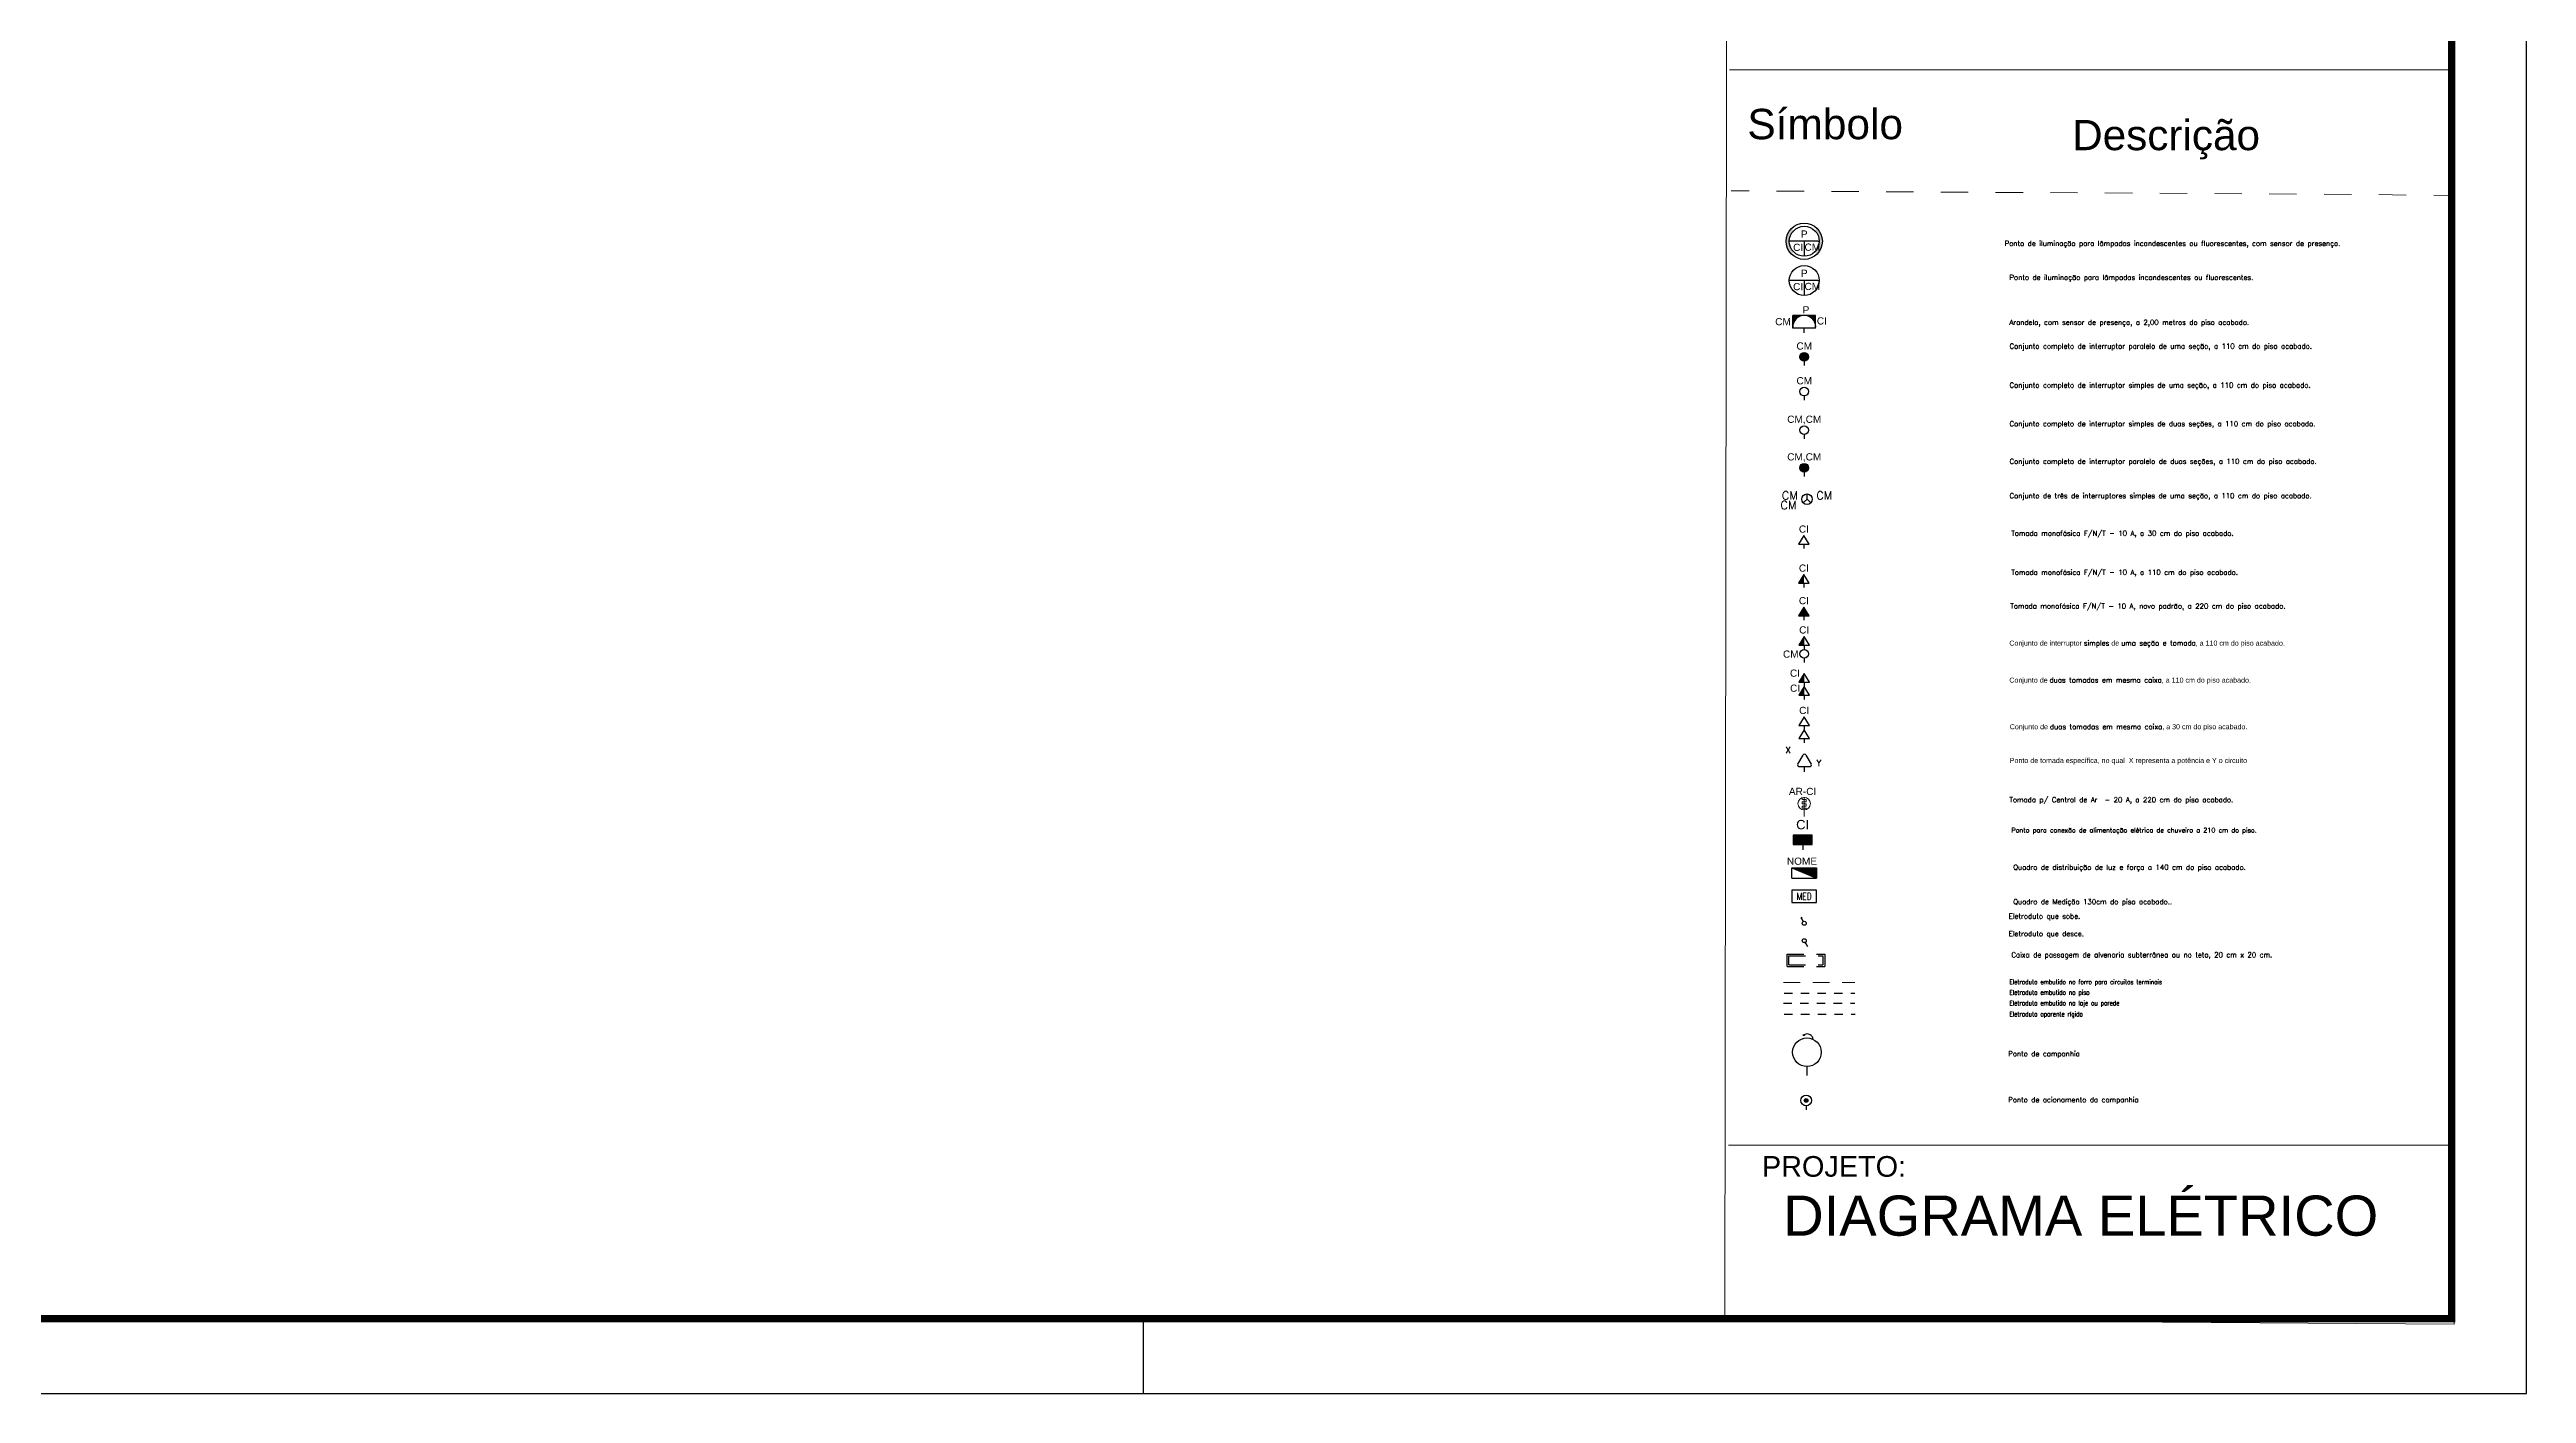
# Model space of a CAD drawing. Header units: metres. Extents: x 2999 to 3164, y 1641 to 1678.
# Drawn here: x 3022.61 to 3052.27, y 1640.57 to 1656.66 of the extents above; entities that cross this region are included whole.
import ezdxf
from ezdxf.enums import TextEntityAlignment as Align

# ---------------------------------------------------------------- set-up
doc = ezdxf.new("R2010")
doc.units = ezdxf.units.M
for name, pattern in [('AXIS', [6, 5, -0.5, 0, -0.5]), ('CONTORNO_QUADRO_T', [0.35, 0.2, -0.15]), ('DASHDOT', [1, 0.5, -0.25, 0, -0.25]), ('HIDDEN', [0.375, 0.25, -0.125])]:
    doc.linetypes.add(name, pattern=pattern)
for name, color, linetype in [('3', 3, 'Continuous'), ('ARQ-FOLHA', 7, 'Continuous'), ('ELETRODUTO APARENTE', 2, 'DASHDOT'), ('ELETRODUTO EMBUTIDO LAJE PAREDE', 2, 'Continuous'), ('ELETRODUTO EMBUTIDO PISO', 1, 'HIDDEN'), ('ELETRODUTO LUMINÁRIA', 3, 'Continuous'), ('ELETRODUTO TEXTO', 250, 'Continuous'), ('INTERRUPTORES', 1, 'Continuous'), ('LISTAGEM_TEXTO', 7, 'Continuous'), ('PDF3_DI-Barramento Fase 3', 4, 'Continuous'), ('PDF3_eletrodutos', 3, 'Continuous'), ('Quadros de Dist.', 1, 'Continuous'), ('QUADROS_E_CAIXAS', 7, 'Continuous')]:
    doc.layers.add(name, color=color, linetype=linetype)
for name, color, linetype, lineweight in [('ELETRODUTOS', 5, 'Continuous', 20), ('REDE ELETRICA', 7, 'Continuous', 9), ('TOMADAS', 20, 'Continuous', 13)]:
    doc.layers.add(name, color=color, linetype=linetype, lineweight=lineweight)
doc.styles.add('Arial$001', font='arial.ttf', dxfattribs={"height": 1.562076})
doc.styles.add('GYN_Carimbo_Página', font='arial.ttf', dxfattribs={"height": 0.6})
doc.styles.add('GYN_Dispositivos', font='arial.ttf', dxfattribs={"height": 0.2})
doc.styles.add('ROMANS', font='ROMANS.shx', dxfattribs={"width": 0.8, "height": 0.1})
doc.styles.add('SIMPLEX', font='simplex.shx', dxfattribs={"height": 0.1})
doc.styles.get("Standard").update_dxf_attribs({"font": 'arial.ttf', "height": 0.2})

# ---------------------------------------------------------------- blocks, each defined once
blk = doc.blocks.new('*U62')
for p, q in [((-0.373, 0), (-0.416, 0)), ((0.373, 0), (-0.373, 0)), ((0, 0), (0, -0.373)), ((0.373, 0), (0.416, 0)), ((0, -0.373), (0, -0.416))]:
    blk.add_line(p, q)
blk.add_circle((0, 0), 0.416)
at = {"color": 7, "style": 'GYN_Dispositivos'}
blk.add_attdef('CI', text='', height=0.2, dxfattribs=at).set_placement((-0.16, 0), align=Align.TOP_RIGHT)
blk.add_attdef('P', text='', height=0.2, dxfattribs=at).set_placement((0, 0.16), align=Align.BOTTOM_CENTER)
blk.add_attdef('CM', text='', height=0.2, dxfattribs=at).set_placement((0.16, 0), align=Align.TOP_LEFT)
blk = doc.blocks.new('*U66')
h = blk.add_hatch(color=256)
h.paths.add_polyline_path([(0.356, 0.355), (0.294, 0.294, -0.198705), (0.416, 0, -0.198998), (0.294, -0.294), (0.355, -0.356, 0.198983), (0.503, 0, 0.198741)])
h.paths.add_polyline_path([(-0.294, 0.294), (-0.356, 0.355, 0.198841), (-0.503, 0, 0.199084), (-0.355, -0.356), (-0.294, -0.294, -0.199119), (-0.416, 0, -0.198827)])
for p, q in [((-0.373, 0), (-0.416, 0)), ((0.373, 0), (-0.373, 0)), ((0, 0), (0, -0.373)), ((0.373, 0), (0.416, 0)), ((0, -0.373), (0, -0.416))]:
    blk.add_line(p, q)
for radius in [0.503, 0.416]:
    blk.add_circle((0, 0), radius)
at = {"color": 7, "style": 'GYN_Dispositivos'}
blk.add_attdef('CI', text='', height=0.2, dxfattribs=at).set_placement((-0.16, 0), align=Align.TOP_RIGHT)
blk.add_attdef('P', text='', height=0.2, dxfattribs=at).set_placement((0, 0.16), align=Align.BOTTOM_CENTER)
blk.add_attdef('CM', text='', height=0.2, dxfattribs=at).set_placement((0.16, 0), align=Align.TOP_LEFT)
blk = doc.blocks.new('*U67')
for points in [[(0.198, 0.316, -0.383986), (0.483, 0), (0.483, 0.316)], [(0.198, -0.316), (0.483, -0.316), (0.483, 0, -0.383986)]]:
    blk.add_hatch(color=256).paths.add_polyline_path(points)
for p, q in [((0, 0), (0.132, 0)), ((0.132, -0.316), (0.132, 0.316)), ((0.132, 0.316), (0.483, 0.316)), ((0.483, -0.316), (0.483, 0.316)), ((0.132, -0.316), (0.483, -0.316))]:
    blk.add_line(p, q)
blk.add_arc((0.165, 0), 0.318, 264.02432, 95.97568)
blk = doc.blocks.new('*U50')
blk.add_line((0, 0.12), (0, 0))
blk.add_circle((0, 0.24), 0.12)
at = {"layer": 'REDE ELETRICA', "style": 'GYN_Carimbo_Página'}
blk.add_attdef('COMANDO', text='', height=0.2, dxfattribs=at).set_placement((0, 0.542), align=Align.MIDDLE_CENTER)
blk = doc.blocks.new('*U63')
for points in [[(0, 0.36, 0.414214), (-0.12, 0.24), (0, 0.24)], [(-0.12, 0.24, 0.414214), (0, 0.12), (0, 0.24)], [(0.12, 0.24, 0.414214), (0, 0.36), (0, 0.24)], [(0.12, 0.24), (0, 0.24), (0, 0.12, 0.414214)]]:
    blk.add_hatch(color=256).paths.add_polyline_path(points)
h = blk.add_hatch(color=256)
h.paths.add_polyline_path([(0.12, 0.24, 0.414214), (0, 0.36), (0, 0.24)])
h.paths.add_polyline_path([(0, 0.24), (0, 0.12, 0.414214), (0.12, 0.24)])
blk.add_line((0, 0.12), (0, 0))
blk.add_circle((0, 0.24), 0.12)
at = {"layer": 'REDE ELETRICA', "style": 'GYN_Carimbo_Página'}
blk.add_attdef('COMANDO', text='', height=0.2, dxfattribs=at).set_placement((0, 0.542), align=Align.MIDDLE_CENTER)
blk = doc.blocks.new('*U54')
for points in [[(0, 0.24), (-0.075, 0.24), (-0.15, 0.12), (0, 0.12)], [(0, 0.36), (-0.075, 0.24), (0, 0.24)]]:
    blk.add_hatch(color=256).paths.add_polyline_path(points)
for p, q in [((0, 0.36), (-0.15, 0.12)), ((-0.15, 0.12), (0.15, 0.12)), ((0.15, 0.12), (0, 0.36)), ((0, 0.12), (0, 0))]:
    blk.add_line(p, q)
at = {"layer": 'REDE ELETRICA', "style": 'GYN_Carimbo_Página'}
blk.add_attdef('CIRCUITO', text='', height=0.2, dxfattribs=at).set_placement((0, 0.542), align=Align.MIDDLE_CENTER)
blk = doc.blocks.new('*U53')
for p, q in [((0, 0.36), (-0.15, 0.12)), ((-0.15, 0.12), (0.15, 0.12)), ((0.15, 0.12), (0, 0.36)), ((0, 0.12), (0, 0))]:
    blk.add_line(p, q)
at = {"layer": 'REDE ELETRICA', "style": 'GYN_Carimbo_Página'}
blk.add_attdef('CIRCUITO', text='', height=0.2, dxfattribs=at).set_placement((0, 0.542), align=Align.MIDDLE_CENTER)
blk = doc.blocks.new('*U65')
for points in [[(0, 0.24), (-0.075, 0.24), (-0.15, 0.12), (0, 0.12)], [(0, 0.36), (-0.075, 0.24), (0, 0.24)], [(0, 0.36), (0, 0.24), (0.075, 0.24)], [(0.075, 0.24), (0, 0.24), (0, 0.12), (0.15, 0.12)]]:
    blk.add_hatch(color=256).paths.add_polyline_path(points)
for p, q in [((0, 0.36), (-0.15, 0.12)), ((-0.15, 0.12), (0.15, 0.12)), ((0.15, 0.12), (0, 0.36)), ((0, 0.12), (0, 0))]:
    blk.add_line(p, q)
at = {"layer": 'REDE ELETRICA', "style": 'GYN_Carimbo_Página'}
blk.add_attdef('CIRCUITO', text='', height=0.2, dxfattribs=at).set_placement((0, 0.542), align=Align.MIDDLE_CENTER)
blk = doc.blocks.new('TomadaAr')
at = {"layer": 'TOMADAS', "ltscale": 3}
for p, q in [((-0.036, 0.311), (-0.036, 0.282)), ((-0.036, 0.282), (0.036, 0.282)), ((-0.036, 0.245), (0.036, 0.245)), ((-0.036, 0.245), (-0.036, 0.209)), ((-0.036, 0.209), (0.036, 0.209)), ((-0.036, 0.173), (0.036, 0.173)), ((-0.036, 0.173), (-0.036, 0.136)), ((-0.036, 0.136), (0.036, 0.136)), ((0, 0.318), (0, 0)), ((0.036, 0.282), (0.036, 0.245)), ((0.036, 0.209), (0.036, 0.173)), ((0.036, 0.136), (0.036, 0.116))]:
    blk.add_line(p, q, dxfattribs=at)
blk.add_circle((0, 0.213), 0.104, dxfattribs=at)
blk.add_attdef('AR-CI', text='', height=0.12).set_placement((-0.026, 0.357), align=Align.CENTER)
blk = doc.blocks.new('Quadro terminal.')
blk.add_hatch(color=256).paths.add_polyline_path([(-0.34, 0.212), (0.34, -0.071), (0.34, 0.212)])
at = {"ltscale": 0.05}
for p, q in [((-0.34, -0.071), (-0.34, 0.212)), ((-0.34, 0.212), (0.34, 0.212)), ((-0.34, 0.212), (0.34, -0.071)), ((0.34, 0.212), (0.34, -0.071)), ((-0.34, -0.071), (0.34, -0.071))]:
    blk.add_line(p, q, dxfattribs=at)
at = {"layer": 'REDE ELETRICA', "style": 'GYN_Carimbo_Página'}
blk.add_attdef('CM', text='', height=0.2, rotation=360, dxfattribs=at).set_placement((-0.254, 0.238), align=Align.BOTTOM_LEFT)
blk = doc.blocks.new('*U60')
blk.add_hatch(color=256).paths.add_polyline_path([(-0.131, -0.131), (-0.097, -0.122), (-0.122, -0.097)])
blk.add_line((-0.11, -0.11), (-0.039, -0.039))
blk.add_lwpolyline([(-0.122, -0.097), (-0.131, -0.131), (-0.097, -0.122)], close=True)
blk.add_circle((0, 0), 0.055)
blk = doc.blocks.new('*U64')
blk.add_hatch(color=256).paths.add_polyline_path([(0.039, 0.039), (0.072, 0.048), (0.048, 0.072)])
blk.add_line((0.06, 0.06), (0.131, 0.131))
blk.add_lwpolyline([(0.048, 0.072), (0.039, 0.039), (0.072, 0.048)], close=True)
blk.add_circle((0, 0), 0.055)
blk = doc.blocks.new('*U55')
blk.add_hatch(color=256).paths.add_polyline_path([(-0.2, 0.32), (-0.2, 0.12), (0.2, 0.12), (0.2, 0.32)])
blk.add_line((0, 0.12), (0, 0))
blk.add_lwpolyline([(-0.2, 0.12), (0.2, 0.12), (0.2, 0.32), (-0.2, 0.32)], close=True)
at = {"layer": 'REDE ELETRICA', "style": 'GYN_Carimbo_Página'}
blk.add_attdef('CIRCUITO', text='', height=0.2, dxfattribs=at).set_placement((0, 0.542), align=Align.MIDDLE_CENTER)
blk = doc.blocks.new('TEBAI01')
for p, q in [((-1.62, 1.95), (-0.35, 4.14)), ((-1.3, 1.32), (1.28, 1.32)), ((0, 0), (0, 1.32)), ((0.35, 4.14), (1.63, 1.92))]:
    blk.add_line(p, q)
for centre, start, end in [((-1.3, 1.71), 143.13324, 270.77697), ((0, 3.97), 26.04787, 153.95213), ((1.3, 1.71), 267.18113, 32.56886)]:
    blk.add_arc(centre, 0.393, start, end)
at = {"style": 'ROMANS', "flags": 8}
for tag, p in [('020', (-5.03, 2.2)), ('001', (3.56, 2.23))]:
    blk.add_attdef(tag, text='', height=1.6, dxfattribs=at).set_placement(p, align=Align.MIDDLE_CENTER)
blk = doc.blocks.new('Ir3s03')
for p, q in [((0, 1.02), (-0.72, 0.3)), ((0, 1.02), (0, 2.03)), ((0.72, 0.3), (0, 1.02)), ((0, 1.02), (0, 1.02))]:
    blk.add_line(p, q)
blk.add_circle((0, 1.02), 1.02)
at = {"style": 'ROMANS', "flags": 8}
for tag, p in [('031', (-2.03, -0.12)), ('030', (-1.77, 2.54)), ('009', (1.79, 2.54))]:
    blk.add_attdef(tag, text='', height=1.6, dxfattribs=at).set_placement(p, align=Align.MIDDLE_CENTER)
blk = doc.blocks.new('Tgcig02')
blk.add_line((0, 1), (0, 0))
for centre, radius in [((0, 2.6), 1.6), ((-0.35, 4.52), 0.0696)]:
    blk.add_circle(centre, radius)
blk.add_arc((0.03, 3.95), 0.686, 7.0471, 118.0951)
blk = doc.blocks.new('Ircamp08')
blk.add_line((0, 0.8), (0, 0))
for radius in [1.04, 0.36]:
    blk.add_circle((0, 1.84), radius)
at = {"linetype": 'Continuous'}
for points in [[(-0.36, 1.84), (-0.31, 1.66), (-0.31, 2.02)], [(-0.31, 2.02), (-0.18, 1.53), (-0.18, 2.15)], [(-0.18, 1.53), (-0.31, 2.02), (-0.31, 1.66)], [(-0.18, 2.15), (0, 1.48), (0, 2.2)], [(0, 1.48), (-0.18, 2.15), (-0.18, 1.53)], [(0, 2.2), (0.18, 1.53), (0.18, 2.15)], [(0.18, 1.53), (0, 2.2), (0, 1.48)], [(0.18, 2.15), (0.31, 1.66), (0.31, 2.02)], [(0.31, 1.66), (0.18, 2.15), (0.18, 1.53)], [(0.36, 1.84), (0.31, 2.02), (0.31, 1.66)]]:
    blk.add_solid(points, dxfattribs=at)
at = {"style": 'ROMANS', "flags": 8}
blk.add_attdef('009', text='', height=1.6, dxfattribs=at).set_placement((1.3, 3.14), align=Align.MIDDLE_CENTER)
blk = doc.blocks.new('FOLHA A2')
at = {"layer": 'ARQ-FOLHA'}
for p, q in [((594, -420), (594, 0)), ((409, -420), (409, -410)), ((0, -420), (594, -420))]:
    blk.add_line(p, q, dxfattribs=at)
at = {"layer": 'ARQ-FOLHA', "const_width": 1}
blk.add_lwpolyline([(25, -410), (584, -410), (584, -10), (25, -10), (25, -410)], dxfattribs=at)

msp = doc.modelspace()

# ---------------------------------------------------------------- linework, layer by layer
at = {"color": 7}
for p, q in [((3043.768, 1646.591), (3043.474, 1646.591)), ((3043.474, 1646.591), (3043.474, 1646.444)), ((3043.768, 1646.444), (3043.768, 1646.591)), ((3043.474, 1646.444), (3043.768, 1646.444))]:
    msp.add_line(p, q, dxfattribs=at)
at = {"color": 7, "linetype": 'Continuous', "lineweight": 9, "true_color": 0x000007}
for points in [[(3051.375, 1677.272), (3051.405, 1641.395), (3042.671, 1641.455), (3042.717, 1677.272)], [(3042.727, 1656.415), (3051.379, 1656.415), (3051.379, 1656.415)], [(3050.176, 1654.92), (3049.848, 1654.924), (3049.848, 1654.924)], [(3050.829, 1654.914), (3050.501, 1654.92), (3050.501, 1654.92)], [(3051.375, 1654.91), (3051.16, 1654.914), (3051.16, 1654.914)], [(3042.714, 1643.539), (3051.372, 1643.539), (3051.372, 1643.539)]]:
    msp.add_lwpolyline(points, dxfattribs=at)
at = {"color": 7, "linetype": 'Continuous', "lineweight": 20, "true_color": 0x000007}
for points in [[(3042.964, 1654.967), (3042.747, 1654.967), (3042.747, 1654.967)], [(3043.622, 1654.962), (3043.291, 1654.962), (3043.291, 1654.962)], [(3044.275, 1654.959), (3043.948, 1654.959), (3043.948, 1654.959)], [(3044.932, 1654.954), (3044.601, 1654.954), (3044.601, 1654.954)], [(3045.585, 1654.95), (3045.259, 1654.95), (3045.259, 1654.95)], [(3046.243, 1654.945), (3045.912, 1654.945), (3045.912, 1654.945)], [(3046.896, 1654.94), (3046.569, 1654.945), (3046.569, 1654.945)], [(3047.553, 1654.937), (3047.222, 1654.94), (3047.222, 1654.94)], [(3048.206, 1654.932), (3047.88, 1654.937), (3047.88, 1654.937)], [(3048.864, 1654.929), (3048.537, 1654.932), (3048.537, 1654.932)], [(3049.517, 1654.924), (3049.19, 1654.929), (3049.19, 1654.929)]]:
    msp.add_lwpolyline(points, dxfattribs=at)
at = {"layer": 'ELETRODUTO APARENTE', "linetype": 'AXIS', "ltscale": 0.001}
msp.add_line((3043.383, 1645.108), (3044.23, 1645.108), dxfattribs=at)
at = {"layer": 'ELETRODUTO EMBUTIDO LAJE PAREDE', "linetype": 'DASHDOT', "ltscale": 0.01}
msp.add_line((3043.374, 1645.238), (3044.229, 1645.238), dxfattribs=at)
at = {"layer": 'ELETRODUTO EMBUTIDO PISO', "color": 1, "linetype": 'CONTORNO_QUADRO_T', "ltscale": 0.01}
msp.add_line((3043.381, 1645.36), (3044.229, 1645.36), dxfattribs=at)
at = {"layer": 'ELETRODUTOS', "linetype": 'CONTORNO_QUADRO_T'}
msp.add_line((3043.374, 1645.487), (3044.229, 1645.487), dxfattribs=at)
at = {"layer": 'QUADROS_E_CAIXAS', "linetype": 'CONTORNO_QUADRO_T'}
for p, q in [((3043.418, 1645.827), (3043.867, 1645.827)), ((3043.418, 1645.68), (3043.418, 1645.827)), ((3043.418, 1645.68), (3043.867, 1645.68)), ((3043.438, 1645.807), (3043.846, 1645.807)), ((3043.438, 1645.7), (3043.438, 1645.807)), ((3043.438, 1645.7), (3043.846, 1645.7)), ((3043.846, 1645.807), (3043.846, 1645.7)), ((3043.867, 1645.827), (3043.867, 1645.68))]:
    msp.add_line(p, q, dxfattribs=at)

# ---------------------------------------------------------------- block references
at = {"layer": '3'}
ref = msp.add_blockref('TEBAI01', (3043.625, 1648.008), dxfattribs=dict(at, xscale=0.04849392732480256, yscale=0.04849392732480256, zscale=0.04849392732480256))
ref.add_attrib('001', 'Y', dxfattribs={"layer": '0', "height": 0.0776, "style": 'ROMANS', "flags": 8}).set_placement((3043.798, 1648.116), align=Align.MIDDLE_CENTER)
ref.add_attrib('020', 'X', dxfattribs={"layer": '0', "height": 0.0776, "style": 'ROMANS', "flags": 8}).set_placement((3043.429, 1648.27), align=Align.MIDDLE_CENTER)
at = {"layer": 'ARQ-FOLHA', "xscale": 0.08952391981061225, "yscale": 0.08952391981061225, "zscale": 0.08952391981061225}
msp.add_blockref('FOLHA A2', (2999.093, 1678.168), dxfattribs=at)
at = {"layer": 'ELETRODUTO LUMINÁRIA'}
ref = msp.add_blockref('*U66', (3043.622, 1654.361), dxfattribs=dict(at, xscale=0.4310284338323022, yscale=0.4310284338323022, zscale=0.4310284338323022))
ref.add_attrib('P', 'P', dxfattribs={"layer": '0', "color": 7, "height": 0.0862, "style": 'GYN_Dispositivos'}).set_placement((3043.622, 1654.379), align=Align.BOTTOM_CENTER)
ref.add_attrib('CI', 'CI', dxfattribs={"layer": '0', "color": 7, "height": 0.0862, "style": 'GYN_Dispositivos'}).set_placement((3043.609, 1654.332), align=Align.TOP_RIGHT)
ref.add_attrib('CM', 'CM', dxfattribs={"layer": '0', "color": 7, "height": 0.0862, "style": 'GYN_Dispositivos'}).set_placement((3043.625, 1654.334), align=Align.TOP_LEFT)
ref = msp.add_blockref('*U62', (3043.622, 1653.891), dxfattribs=dict(at, xscale=0.4310284338323022, yscale=0.4310284338323022, zscale=0.4310284338323022))
ref.add_attrib('P', 'P', dxfattribs={"layer": '0', "color": 7, "height": 0.0862, "style": 'GYN_Dispositivos'}).set_placement((3043.622, 1653.909), align=Align.BOTTOM_CENTER)
ref.add_attrib('CI', 'CI', dxfattribs={"layer": '0', "color": 7, "height": 0.0862, "style": 'GYN_Dispositivos'}).set_placement((3043.609, 1653.862), align=Align.TOP_RIGHT)
ref.add_attrib('CM', 'CM', dxfattribs={"layer": '0', "color": 7, "height": 0.0862, "style": 'GYN_Dispositivos'}).set_placement((3043.625, 1653.864), align=Align.TOP_LEFT)
ref = msp.add_blockref('*U67', (3043.622, 1653.265), dxfattribs=dict(at, xscale=0.431028218317947, yscale=0.431028218317947, zscale=0.431028218317947, rotation=89.99999999999999))
ref.add_attrib('P', 'P', dxfattribs={"layer": '0', "color": 7, "height": 0.0862, "style": 'GYN_Dispositivos'}).set_placement((3043.603, 1653.54), align=Align.MIDDLE_LEFT)
ref.add_attrib('CI', 'CI', dxfattribs={"layer": '0', "color": 7, "height": 0.0862, "style": 'GYN_Dispositivos'}).set_placement((3043.773, 1653.451), align=Align.TOP_LEFT)
ref.add_attrib('CM', 'CM', dxfattribs={"layer": '0', "color": 7, "height": 0.0862, "style": 'GYN_Dispositivos'}).set_placement((3043.274, 1653.33), align=Align.BOTTOM_LEFT)
for name, p, xscale, yscale, zscale, values in [('*U63', (3043.622, 1652.874), 0.4310284338323022, 0.4310284338323022, 0.4310284338323022, {'COMANDO': 'CM'}), ('*U50', (3043.622, 1652.458), 0.4310284338323022, 0.4310284338323022, 0.4310284338323022, {'COMANDO': 'CM'}), ('*U50', (3043.622, 1651.997), 0.4310284338323022, 0.4310284338323022, 0.4310284338323022, {'COMANDO': 'CM,CM'}), ('*U63', (3043.622, 1651.547), 0.4310284338323022, 0.4310284338323022, 0.4310284338323022, {'COMANDO': 'CM,CM'}), ('*U53', (3043.618, 1650.682), 0.4310284338323022, 0.4310284338323022, 0.4310284338323022, {'CIRCUITO': 'CI'}), ('*U54', (3043.618, 1650.215), 0.4310284338323022, 0.4310284338323022, 0.4310284338323022, {'CIRCUITO': 'CI'}), ('*U65', (3043.618, 1649.825), 0.4310284338323022, 0.4310284338323022, 0.4310284338323022, {'CIRCUITO': 'CI'}), ('*U54', (3043.621, 1649.475), 0.4310284338323022, 0.4310284338323022, 0.4310284338323022, {'CIRCUITO': 'CI'}), ('*U53', (3043.621, 1648.511), 0.4310284338323022, 0.4310284338323022, 0.4310284338323022, {'CIRCUITO': 'CI'}), ('*U55', (3043.603, 1647.074), 0.5600117482508152, 0.5600117482508152, 0.5600117482508152, {'CIRCUITO': 'CI'})]:
    msp.add_blockref(name, p, dxfattribs=dict(at, xscale=xscale, yscale=yscale, zscale=zscale)).add_auto_attribs(values)
ref = msp.add_blockref('*U50', (3043.621, 1649.319), dxfattribs=dict(at, xscale=0.4310284338323022, yscale=0.4310284338323022, zscale=0.4310284338323022))
ref.add_attrib('COMANDO', 'CM', dxfattribs={"layer": 'REDE ELETRICA', "height": 0.0862, "style": 'GYN_Carimbo_Página'}).set_placement((3043.461, 1649.419), align=Align.MIDDLE_CENTER)
ref = msp.add_blockref('*U54', (3043.621, 1649.032), dxfattribs=dict(at, xscale=0.4310284338323022, yscale=0.4310284338323022, zscale=0.4310284338323022))
ref.add_attrib('CIRCUITO', 'CI', dxfattribs={"layer": 'REDE ELETRICA', "height": 0.0862, "style": 'GYN_Carimbo_Página'}).set_placement((3043.511, 1649.191), align=Align.MIDDLE_CENTER)
ref = msp.add_blockref('*U54', (3043.621, 1648.877), dxfattribs=dict(at, xscale=0.4310284338323022, yscale=0.4310284338323022, zscale=0.4310284338323022))
ref.add_attrib('CIRCUITO', 'CI', dxfattribs={"layer": 'REDE ELETRICA', "height": 0.0862, "style": 'GYN_Carimbo_Página'}).set_placement((3043.512, 1649.011), align=Align.MIDDLE_CENTER)
at = {"layer": 'ELETRODUTO LUMINÁRIA', "xscale": 0.4310284338323022, "yscale": 0.4310284338323022, "zscale": 0.4310284338323022}
msp.add_blockref('*U53', (3043.621, 1648.356), dxfattribs=at)
at = {"layer": 'ELETRODUTO LUMINÁRIA'}
ref = msp.add_blockref('Quadro terminal.', (3043.621, 1646.768), dxfattribs=dict(at, xscale=0.4310284338323022, yscale=0.4310284338323022, zscale=0.4310284338323022))
ref.add_attrib('CM', 'NOME', dxfattribs={"layer": 'REDE ELETRICA', "height": 0.0862, "rotation": 360, "style": 'GYN_Carimbo_Página'}).set_placement((3043.414, 1646.871), align=Align.BOTTOM_LEFT)
at = {"layer": 'ELETRODUTO LUMINÁRIA', "xscale": 0.4310284338320844, "yscale": 0.4310284338320844, "zscale": 0.4310284338320844, "rotation": 253.8062464297775}
for name, p in [('*U60', (3043.622, 1646.196)), ('*U64', (3043.622, 1645.988))]:
    msp.add_blockref(name, p, dxfattribs=at)
at = {"layer": 'INTERRUPTORES', "xscale": 0.06200337338482084, "yscale": 0.06200337338482084, "zscale": 0.06200337338482084}
msp.add_blockref('Ircamp08', (3043.645, 1643.961), dxfattribs=at)
at = {"layer": 'PDF3_DI-Barramento Fase 3'}
ref = msp.add_blockref('TomadaAr', (3043.621, 1647.476), dxfattribs=dict(at, xscale=0.7183807230538369, yscale=0.7183807230538369, zscale=0.7183807230538369))
ref.add_attrib('AR-CI', 'AR-CI', dxfattribs={"layer": '0', "color": 7, "height": 0.0862}).set_placement((3043.602, 1647.732), align=Align.CENTER)
at = {"layer": 'PDF3_eletrodutos'}
ref = msp.add_blockref('Ir3s03', (3043.655, 1651.21), dxfattribs=dict(at, xscale=0.06200337338482083, yscale=0.06200337338482083, zscale=0.06200337338482083))
ref.add_attrib('009', 'CM', dxfattribs={"layer": '0', "color": 7, "height": 0.0992, "style": 'ROMANS'}).set_placement((3043.766, 1651.368), align=Align.TOP_LEFT)
ref.add_attrib('030', 'CM', dxfattribs={"layer": '0', "color": 7, "height": 0.0992, "style": 'ROMANS'}).set_placement((3043.545, 1651.368), align=Align.TOP_RIGHT)
ref.add_attrib('031', 'CM', dxfattribs={"layer": '0', "color": 7, "height": 0.0992, "style": 'ROMANS'}).set_placement((3043.529, 1651.203), align=Align.MIDDLE_RIGHT)
at = {"layer": 'Quadros de Dist.', "xscale": 0.1072108729361517, "yscale": 0.1072108729361517, "zscale": 0.1072108729361517}
msp.add_blockref('Tgcig02', (3043.654, 1644.374), dxfattribs=at)

# ---------------------------------------------------------------- texts
at = {"color": 7, "true_color": 0x000007, "style": 'Arial$001'}
for s, height, p in [('Símbolo', 0.3637, (3042.941, 1655.583)), ('Descrição', 0.3623, (3046.83, 1655.452)), ('PROJETO:', 0.2472, (3043.115, 1643.162)), ('DIAGRAMA ELÉTRICO', 0.48069, (3043.37, 1642.456))]:
    msp.add_text(s, height=height, dxfattribs=at).set_placement(p)
at = {"layer": 'ELETRODUTO TEXTO', "attachment_point": 1, "style": 'SIMPLEX'}
for s, insert, char_height, width in [('Ponto de iluminação para lâmpadas incandescentes ou fluorescentes, com sensor de presença. ', (3046.022, 1654.366), 0.06079, 9.07225), ('Ponto de iluminação para lâmpadas incandescentes ou fluorescentes. ', (3046.079, 1653.959), 0.06079, 9.07225), ('Arandela, com sensor de presença, a 2,00 metros do piso acabado.', (3046.079, 1653.421), 0.06079, 9.07225), ('Conjunto completo de interruptor paralelo de uma seção, a 110 cm do piso acabado.{\\H1.3504x; }', (3046.08, 1653.136), 0.06079, 9.07225), ('Conjunto completo de interruptor simples de uma seção, a 110 cm do piso acabado.{\\H1.3504x; }', (3046.08, 1652.669), 0.06079, 9.07225), ('Conjunto completo de interruptor simples de duas seções, a 110 cm do piso acabado.{\\H1.3504x; }', (3046.08, 1652.207), 0.06079, 9.07225), ('Conjunto completo de interruptor paralelo de duas seções, a 110 cm do piso acabado.{\\H1.3504x; }', (3046.08, 1651.757), 0.06079, 9.07225), ('Conjunto de três de interruptores simples de uma seção, a 110 cm do piso acabado.{\\H1.3504x; }', (3046.08, 1651.345), 0.06079, 9.07225), ('Tomada monofásica F/N/T - 10 A, a 30 cm do piso acabado.{\\H1.3504x; }', (3046.101, 1650.896), 0.06079, 9.07225), ('Tomada monofásica F/N/T - 10 A, a 110 cm do piso acabado.{\\H1.3504x; }', (3046.101, 1650.429), 0.06079, 9.07225), ('Tomada monofásica F/N/T - 10 A, novo padrão, a 220 cm do piso acabado.{\\H1.3504x; }', (3046.09, 1650.024), 0.06079, 9.07225), ('{\\fArial|b0|i0|c186|p34;Conjunto de interruptor }simples{\\fArial|b0|i0|c186|p34; de }uma seção e tomada{\\fArial|b0|i0|c186|p34;, a 110 cm do piso acabado.\\H1.35x; }', (3046.078, 1649.581), 0.060794, 9.07225), ('{\\fArial|b0|i0|c186|p34;Conjunto de }duas tomadas em mesma caixa{\\fArial|b0|i0|c186|p34;, a 110 cm do piso acabado.\\H1.35x; }', (3046.078, 1649.138), 0.060794, 9.07225), ('{\\fArial|b0|i0|c186|p34;Conjunto de }duas tomadas em mesma caixa{\\fArial|b0|i0|c186|p34;, a \\fArial|b0|i0|c0|p34;3\\fArial|b0|i0|c186|p34;0 cm do piso acabado.\\H1.35x; }', (3046.083, 1648.58), 0.060794, 9.07225), ('{\\fArial|b0|i0|c0|p34;Ponto de tomada específica, no qual  X representa a potência e Y o circuito}', (3046.083, 1648.176), 0.06079, 9.07225), ('Tomada p/ Central de Ar  - 20 A, a 220 cm do piso acabado.{\\H1.3504x; }', (3046.079, 1647.706), 0.06079, 9.07225), ('Ponto para conexão de alimentação elétrica de chuveiro a 210 cm do piso.{\\H1.3388x; }', (3046.104, 1647.339), 0.05589, 11.78708), ('Quadro de distribuição de luz e força a 140 cm do piso acabado.{\\H1.3511x; }', (3046.125, 1646.898), 0.06079, 9.07225), ('\\pxb0.33333,ql;Eletroduto que sobe.', (3046.07, 1646.312), 0.06079, 9.07225), ('Quadro de Medição 130cm do piso acabado..', (3046.125, 1646.485), 0.06079, 9.07225), ('\\pxb0.33333,ql;Eletroduto que desce.', (3046.07, 1646.103), 0.06079, 9.07225), ('Caixa de passagem de alvenaria subterrânea ou no teto, 20 cm x 20 cm.{\\H1.3504x; }', (3046.103, 1645.849), 0.06079, 9.07225), ('Ponto de campanhia', (3046.065, 1644.665), 0.06079, 9.07225), ('Ponto de acionamento da campanhia', (3046.065, 1644.114), 0.06079, 9.07225)]:
    msp.add_mtext(s, dxfattribs=dict(at, insert=insert, char_height=char_height, width=width))
at = {"layer": 'ELETRODUTO TEXTO', "linetype": 'CONTORNO_QUADRO_T', "char_height": 0.05589, "attachment_point": 1, "style": 'ROMANS'}
for s, width, insert in [('Eletroduto embutido no forro para circuitos terminais', 3.6931, (3046.079, 1645.522)), ('Eletroduto embutido no piso', 2.68298, (3046.079, 1645.397)), ('Eletroduto embutido na laje ou parede', 2.68298, (3046.079, 1645.269)), ('Eletroduto aparente rígido', 2.68298, (3046.079, 1645.138))]:
    msp.add_mtext_dynamic_manual_height_columns(s, width=width, gutter_width=0.718, heights=[0], dxfattribs=dict(at, insert=insert))
at = {"layer": 'LISTAGEM_TEXTO', "color": 7, "insert": (3043.621, 1646.518), "char_height": 0.082, "width": 0.22271, "attachment_point": 5, "style": 'ROMANS'}
msp.add_mtext('MED', dxfattribs=at)

doc.saveas('drawing.dxf')
